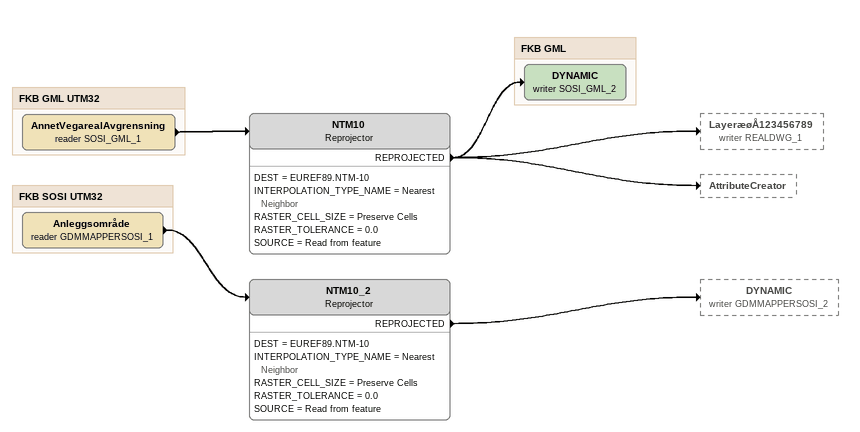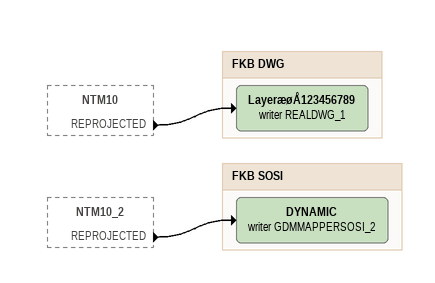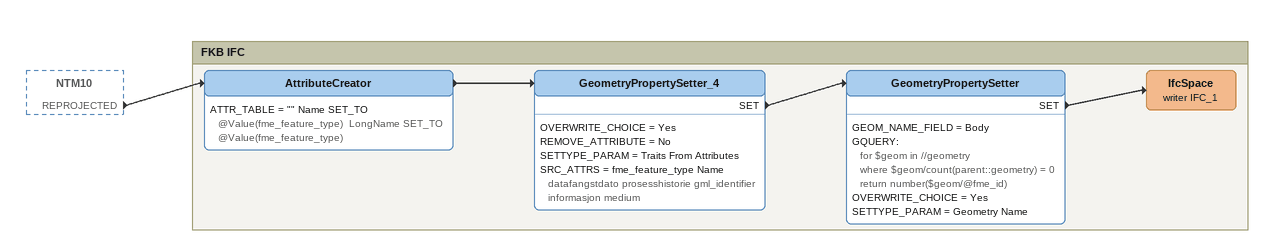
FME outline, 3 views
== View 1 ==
NTM10: Reprojector
    DEST = EUREF89.NTM-10
    INTERPOLATION_TYPE_NAME = Nearest Neighbor
    RASTER_CELL_SIZE = Preserve Cells
    RASTER_TOLERANCE = 0.0
    SOURCE = Read from feature
    REPROJECTED -> DYNAMIC (writer SOSI_GML_2)
    REPROJECTED -> LayeræøÅ123456789 (writer REALDWG_1)
    REPROJECTED -> AttributeCreator
NTM10_2: Reprojector
    DEST = EUREF89.NTM-10
    INTERPOLATION_TYPE_NAME = Nearest Neighbor
    RASTER_CELL_SIZE = Preserve Cells
    RASTER_TOLERANCE = 0.0
    SOURCE = Read from feature
    REPROJECTED -> DYNAMIC (writer GDMMAPPERSOSI_2)

Bookmark: FKB GML UTM32
AnnetVegarealAvgrensning (reader SOSI_GML_1)
    -> NTM10

Bookmark: FKB GML
DYNAMIC (writer SOSI_GML_2)

Bookmark: FKB SOSI UTM32
Anleggsområde (reader GDMMAPPERSOSI_1)
    -> NTM10_2

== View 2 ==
NTM10 [outside]
    REPROJECTED -> LayeræøÅ123456789 (writer REALDWG_1)
NTM10_2 [outside]
    REPROJECTED -> DYNAMIC (writer GDMMAPPERSOSI_2)

Bookmark: FKB DWG
LayeræøÅ123456789 (writer REALDWG_1)

Bookmark: FKB SOSI
DYNAMIC (writer GDMMAPPERSOSI_2)

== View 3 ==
NTM10 [outside]
    REPROJECTED -> AttributeCreator

Bookmark: FKB IFC
AttributeCreator
    ATTR_TABLE = "" Name SET_TO @Value(fme_feature_type)  LongName SET_TO @Value(fme_feature_type)
    -> GeometryPropertySetter_4
GeometryPropertySetter_4
    OVERWRITE_CHOICE = Yes
    REMOVE_ATTRIBUTE = No
    SETTYPE_PARAM = Traits From Attributes
    SRC_ATTRS = fme_feature_type Name datafangstdato prosesshistorie gml_identifier informasjon medium
    SET -> GeometryPropertySetter
GeometryPropertySetter
    GEOM_NAME_FIELD = Body
    GQUERY:
      for $geom in //geometry
      where $geom/count(parent::geometry) = 0
      return number($geom/@fme_id)
    OVERWRITE_CHOICE = Yes
    SETTYPE_PARAM = Geometry Name
    SET -> IfcSpace (writer IFC_1)
IfcSpace (writer IFC_1)
